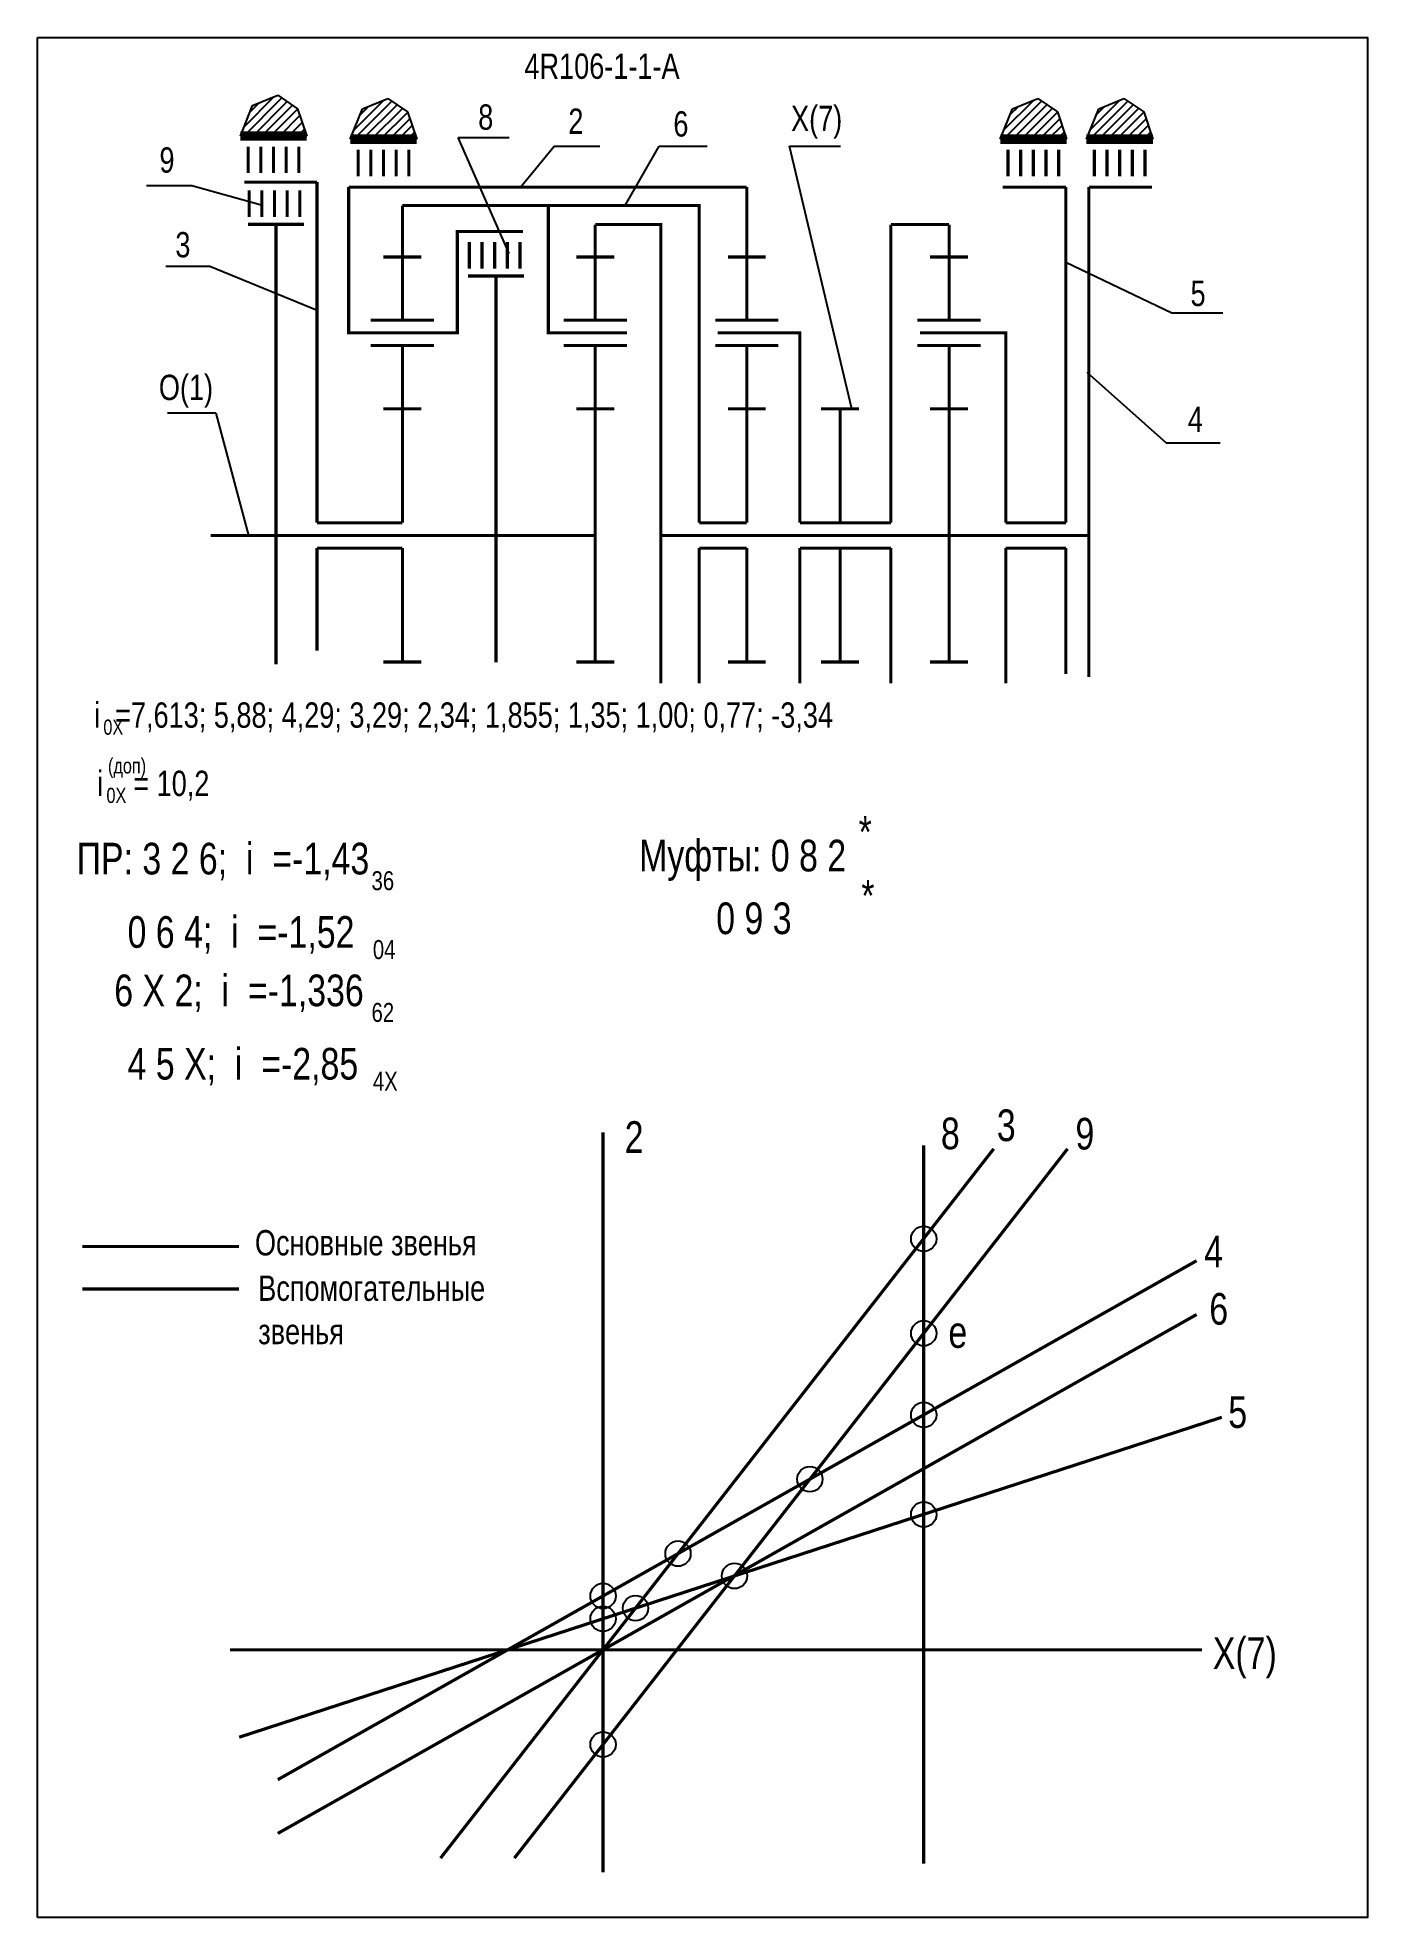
# Model space of a CAD drawing. Extents: x -352 to -142, y 153 to 450.
import ezdxf

# ---------------------------------------------------------------- set-up
doc = ezdxf.new("R2010")
doc.units = 0
doc.header["$LTSCALE"] = 15
doc.linetypes.add('DASHED', pattern=[0.75, 0.5, -0.25])
doc.layers.add('DIM', color=92, linetype='CONTINUOUS')
doc.layers.add('MAIN', color=5, linetype='CONTINUOUS')
doc.styles.add('AMK', font='amk.shx', dxfattribs={"width": 0.8})

msp = doc.modelspace()

# ---------------------------------------------------------------- hatches: boundary and pattern name
at = {"layer": 'DIM'}
h = msp.add_hatch(dxfattribs=at)
h.set_pattern_fill('_USER', color=0, angle=45, style=0, pattern_type=0)
h.set_pattern_definition([(45, (-68.1733, 8.6099), (-0.7071068, 0.7071068), [])])
h.paths.add_polyline_path([(-318.47, 439.13), (-320.41, 434.31), (-309.92, 434.31), (-311.37, 438.63), (-314.48, 440.75)])
h = msp.add_hatch(dxfattribs=at)
h.set_pattern_fill('_USER', color=0, angle=45, style=0, pattern_type=0)
h.set_pattern_definition([(45, (-50.8095, 8.1072), (-0.7071068, 0.7071068), [])])
h.paths.add_polyline_path([(-301.11, 438.63), (-303.05, 433.81), (-292.55, 433.81), (-294, 438.13), (-297.12, 440.24)])
h = msp.add_hatch(dxfattribs=at)
h.set_pattern_fill('_USER', color=0, angle=45, style=0, pattern_type=0)
h.set_pattern_definition([(45, (51.8178, 8.1072), (-0.7071068, 0.7071068), [])])
h.paths.add_polyline_path([(-198.48, 438.63), (-200.42, 433.81), (-189.93, 433.81), (-191.37, 438.13), (-194.49, 440.24)])
h = msp.add_hatch(dxfattribs=at)
h.set_pattern_fill('_USER', color=0, angle=45, style=0, pattern_type=0)
h.set_pattern_definition([(45, (65.4422, 8.1072), (-0.7071068, 0.7071068), [])])
h.paths.add_polyline_path([(-184.85, 438.63), (-186.8, 433.81), (-176.3, 433.81), (-177.75, 438.13), (-180.87, 440.24)])

# ---------------------------------------------------------------- linework, layer by layer
at = {"layer": 'DIM', "color": 0}
for p, q in [((-318.47, 439.13), (-314.48, 440.75)), ((-314.48, 440.75), (-311.37, 438.63)), ((-301.11, 438.63), (-297.12, 440.24)), ((-297.12, 440.24), (-294, 438.13)), ((-198.48, 438.63), (-194.49, 440.24)), ((-194.49, 440.24), (-191.37, 438.13)), ((-184.85, 438.63), (-180.87, 440.24)), ((-180.87, 440.24), (-177.75, 438.13)), ((-320.41, 434.31), (-318.47, 439.13)), ((-311.37, 438.63), (-309.92, 434.31)), ((-303.05, 433.81), (-301.11, 438.63)), ((-294, 438.13), (-292.55, 433.81)), ((-200.42, 433.81), (-198.48, 438.63)), ((-191.37, 438.13), (-189.93, 433.81)), ((-186.8, 433.81), (-184.85, 438.63)), ((-177.75, 438.13), (-176.3, 433.81)), ((-277.98, 415.75), (-286.04, 434.06)), ((-286.04, 434.06), (-277.98, 434.06)), ((-276.19, 426.24), (-270.83, 432.72)), ((-270.83, 432.72), (-263.67, 432.72)), ((-259.64, 423.33), (-254.27, 432.72)), ((-254.27, 432.72), (-246.67, 432.72)), ((-223.85, 391.21), (-233.7, 432.72)), ((-233.7, 432.72), (-225.64, 432.72)), ((-328.09, 426.47), (-335.25, 426.47)), ((-316.9, 423.34), (-328.09, 426.47)), ((-325.25, 413.7), (-332.2, 413.7)), ((-308.3, 406.75), (-325.25, 413.7)), ((-190.04, 414.41), (-173.3, 406.37)), ((-173.3, 406.37), (-165.25, 406.37)), ((-186.72, 396.99), (-174.2, 385.82)), ((-324.3, 390.53), (-331.9, 390.53)), ((-324.3, 390.53), (-319.14, 371.21)), ((-174.2, 385.82), (-165.7, 385.82))]:
    msp.add_line(p, q, dxfattribs=at)
at = {"layer": 'DIM', "color": 0, "const_width": 0.5}
for points in [[(-308.3, 427.03), (-319.81, 427.03)], [(-308.3, 373.21), (-308.3, 427.03)], [(-299.42, 403.21), (-303.3, 403.21), (-303.3, 426.24)], [(-303.3, 426.24), (-240.43, 426.24)], [(-190.04, 426.24), (-200.05, 426.24)], [(-190.04, 373.21), (-190.04, 426.24)], [(-186.42, 371.21), (-186.42, 426.24)], [(-176.42, 426.24), (-186.42, 426.24)], [(-294.82, 423.33), (-271.78, 423.33)], [(-268.98, 403.21), (-271.78, 403.21), (-271.78, 423.33)], [(-271.78, 423.33), (-247.95, 423.33), (-247.95, 373.21)], [(-314.78, 420.35), (-314.78, 350.86)], [(-289.82, 403.21), (-286.15, 403.21), (-286.15, 419.22), (-275.77, 419.22)], [(-264.38, 420.33), (-254, 420.33), (-254, 347.84)], [(-217.68, 420.33), (-208.48, 420.33)], [(-217.68, 373.21), (-217.68, 420.33)], [(-280.03, 412.21), (-280.03, 371.21)], [(-235.43, 403.21), (-232.06, 403.21), (-232.06, 373.21)], [(-203.48, 403.21), (-199.53, 403.21), (-199.53, 373.21)], [(-264.38, 371.21), (-325.11, 371.21)], [(-294.82, 373.21), (-308.3, 373.21)], [(-280.03, 371.21), (-280.03, 351.16)], [(-186.42, 371.21), (-254, 371.21)], [(-240.43, 373.21), (-247.95, 373.21)], [(-217.68, 373.21), (-232.06, 373.21)], [(-190.04, 373.21), (-199.53, 373.21)], [(-186.42, 348.85), (-186.42, 371.21)], [(-294.82, 369.21), (-308.3, 369.21)], [(-308.3, 369.21), (-308.3, 353.02)], [(-247.95, 369.21), (-247.95, 347.84)], [(-240.43, 369.21), (-247.95, 369.21)], [(-232.06, 369.21), (-232.06, 347.84)], [(-217.68, 369.21), (-232.06, 369.21)], [(-217.68, 347.84), (-217.68, 369.21)], [(-190.04, 369.21), (-199.53, 369.21)], [(-199.53, 369.21), (-199.53, 347.84)], [(-190.04, 349.31), (-190.04, 369.21)], [(-263.14, 276.9), (-263.14, 159.98)], [(-201.44, 274.3), (-288.8, 162.23)], [(-189.78, 274.3), (-277.14, 162.23)], [(-212.5, 274.87), (-212.5, 161.35)], [(-345.35, 258.86), (-320.63, 258.86)], [(-314.5, 174.63), (-169.4, 256.62)], [(-320.61, 181.33), (-165.42, 231.89)], [(-322.07, 195.15), (-168.55, 195.15)]]:
    msp.add_lwpolyline(points, dxfattribs=at)
at = {"layer": 'DIM', "color": 0, "linetype": 'DASHED'}
msp.add_lwpolyline([(-345.35, 252.15, 0.5, 0.5, 0), (-320.63, 252.15, 0.5, 0.5, 0)], format="xyseb", dxfattribs=at)
at = {"layer": 'DIM', "color": 0, "linetype": 'DASHED', "const_width": 0.5}
msp.add_lwpolyline([(-314.5, 166.13), (-169.4, 248.12)], dxfattribs=at)
at = {"layer": 'DIM', "color": 0}
for centre in [(-212.5, 260.08), (-212.5, 245.15), (-212.5, 232.26), (-230.48, 222.1), (-212.5, 216.53), (-251.3, 210.34), (-242.39, 206.81), (-263.14, 203.65), (-263.14, 200.05), (-258.01, 201.72), (-263.14, 180.19)]:
    msp.add_circle(centre, 2, dxfattribs=at)
at = {"layer": 'MAIN'}
for points in [[(-352.43, 152.87), (-352.43, 449.87)], [(-352.43, 449.87), (-142.43, 449.87), (-142.43, 152.87), (-352.43, 152.87)]]:
    msp.add_lwpolyline(points, dxfattribs=at)
at = {"layer": 'MAIN', "color": 0}
for points, const_width in [([(-320.41, 434.31), (-309.92, 434.31)], 1.5), ([(-303.05, 433.81), (-292.55, 433.81)], 1.5), ([(-200.42, 433.81), (-189.93, 433.81)], 1.5), ([(-186.8, 433.81), (-176.3, 433.81)], 1.5), ([(-311.18, 432.66), (-311.18, 428.46)], 0.5), ([(-293.82, 432.16), (-293.82, 427.96)], 0.5), ([(-191.19, 432.16), (-191.19, 427.96)], 0.5), ([(-177.56, 432.16), (-177.56, 427.96)], 0.5), ([(-311.01, 425.72), (-311.01, 421.52)], 0.5), ([(-240.43, 415.21), (-240.43, 426.24)], 0.5), ([(-294.82, 415.21), (-294.82, 423.33)], 0.5), ([(-319.2, 420.35), (-310.36, 420.35)], 0.5), ([(-264.38, 415.21), (-264.38, 420.33)], 0.5), ([(-208.48, 405.21), (-208.48, 420.33)], 0.5), ([(-276.26, 417.58), (-276.26, 413.38)], 0.5), ([(-294.82, 415.21), (-297.82, 415.21)], 0.5), ([(-294.82, 405.21), (-294.82, 415.21)], 0.5), ([(-294.82, 415.21), (-291.82, 415.21)], 0.5), ([(-264.38, 415.21), (-267.38, 415.21)], 0.5), ([(-264.38, 415.21), (-261.38, 415.21)], 0.5), ([(-264.38, 405.21), (-264.38, 415.21)], 0.5), ([(-240.43, 415.21), (-243.43, 415.21)], 0.5), ([(-240.43, 405.21), (-240.43, 415.21)], 0.5), ([(-240.43, 415.21), (-237.43, 415.21)], 0.5), ([(-208.48, 415.21), (-211.48, 415.21)], 0.5), ([(-208.48, 415.21), (-205.48, 415.21)], 0.5), ([(-284.45, 412.21), (-275.61, 412.21)], 0.5), ([(-294.82, 401.21), (-299.82, 401.21)], 0.5), ([(-289.82, 403.21), (-299.42, 403.21)], 0.5), ([(-294.82, 391.21), (-294.82, 401.21), (-289.82, 401.21)], 0.5), ([(-264.38, 401.21), (-269.38, 401.21)], 0.5), ([(-259.38, 403.21), (-268.98, 403.21)], 0.5), ([(-264.38, 391.21), (-264.38, 401.21), (-259.38, 401.21)], 0.5), ([(-240.43, 401.21), (-245.43, 401.21)], 0.5), ([(-235.43, 403.21), (-245.03, 403.21)], 0.5), ([(-240.43, 391.21), (-240.43, 401.21), (-235.43, 401.21)], 0.5), ([(-208.48, 401.21), (-213.48, 401.21)], 0.5), ([(-203.48, 403.21), (-213.08, 403.21)], 0.5), ([(-208.48, 391.21), (-208.48, 401.21), (-203.48, 401.21)], 0.5), ([(-294.82, 391.21), (-297.82, 391.21)], 0.5), ([(-294.82, 373.21), (-294.82, 391.21)], 0.5), ([(-294.82, 391.21), (-291.82, 391.21)], 0.5), ([(-264.38, 391.21), (-267.38, 391.21)], 0.5), ([(-264.38, 391.21), (-261.38, 391.21)], 0.5), ([(-264.38, 371.21), (-264.38, 391.21)], 0.5), ([(-240.43, 391.21), (-243.43, 391.21)], 0.5), ([(-240.43, 373.21), (-240.43, 391.21)], 0.5), ([(-240.43, 391.21), (-237.43, 391.21)], 0.5), ([(-225.7, 391.21), (-228.7, 391.21)], 0.5), ([(-225.7, 391.21), (-222.7, 391.21)], 0.5), ([(-225.7, 373.21), (-225.7, 391.21)], 0.5), ([(-208.48, 391.21), (-211.48, 391.21)], 0.5), ([(-208.48, 371.21), (-208.48, 391.21)], 0.5), ([(-208.48, 391.21), (-205.48, 391.21)], 0.5), ([(-264.38, 371.21), (-264.38, 351.21)], 0.5), ([(-208.48, 371.21), (-208.48, 351.21)], 0.5), ([(-294.82, 369.21), (-294.82, 351.21)], 0.5), ([(-240.43, 369.21), (-240.43, 351.21)], 0.5), ([(-225.7, 369.21), (-225.7, 351.21)], 0.5), ([(-294.82, 351.21), (-297.82, 351.21)], 0.5), ([(-294.82, 351.21), (-291.82, 351.21)], 0.5), ([(-264.38, 351.21), (-267.38, 351.21)], 0.5), ([(-264.38, 351.21), (-261.38, 351.21)], 0.5), ([(-240.43, 351.21), (-243.43, 351.21)], 0.5), ([(-240.43, 351.21), (-237.43, 351.21)], 0.5), ([(-225.7, 351.21), (-228.7, 351.21)], 0.5), ([(-225.7, 351.21), (-222.7, 351.21)], 0.5), ([(-208.48, 351.21), (-211.48, 351.21)], 0.5), ([(-208.48, 351.21), (-205.48, 351.21)], 0.5)]:
    msp.add_lwpolyline(points, dxfattribs=dict(at, const_width=const_width))
for points in [[(-319.18, 432.66, 0.5, 0.5, 0), (-319.18, 428.46, 0.5, 0.5, 0)], [(-317.18, 432.66, 0.5, 0.5, 0), (-317.18, 428.46, 0.5, 0.5, 0)], [(-315.18, 432.66, 0.5, 0.5, 0), (-315.18, 428.46, 0.5, 0.5, 0)], [(-313.18, 432.66, 0.5, 0.5, 0), (-313.18, 428.46, 0.5, 0.5, 0)], [(-301.82, 432.16, 0.5, 0.5, 0), (-301.82, 427.96, 0.5, 0.5, 0)], [(-299.82, 432.16, 0.5, 0.5, 0), (-299.82, 427.96, 0.5, 0.5, 0)], [(-297.82, 432.16, 0.5, 0.5, 0), (-297.82, 427.96, 0.5, 0.5, 0)], [(-295.82, 432.16, 0.5, 0.5, 0), (-295.82, 427.96, 0.5, 0.5, 0)], [(-199.19, 432.16, 0.5, 0.5, 0), (-199.19, 427.96, 0.5, 0.5, 0)], [(-197.19, 432.16, 0.5, 0.5, 0), (-197.19, 427.96, 0.5, 0.5, 0)], [(-195.19, 432.16, 0.5, 0.5, 0), (-195.19, 427.96, 0.5, 0.5, 0)], [(-193.19, 432.16, 0.5, 0.5, 0), (-193.19, 427.96, 0.5, 0.5, 0)], [(-185.56, 432.16, 0.5, 0.5, 0), (-185.56, 427.96, 0.5, 0.5, 0)], [(-183.56, 432.16, 0.5, 0.5, 0), (-183.56, 427.96, 0.5, 0.5, 0)], [(-181.56, 432.16, 0.5, 0.5, 0), (-181.56, 427.96, 0.5, 0.5, 0)], [(-179.56, 432.16, 0.5, 0.5, 0), (-179.56, 427.96, 0.5, 0.5, 0)], [(-319.01, 425.72, 0.5, 0.5, 0), (-319.01, 421.52, 0.5, 0.5, 0)], [(-317.01, 425.72, 0.5, 0.5, 0), (-317.01, 421.52, 0.5, 0.5, 0)], [(-315.01, 425.72, 0.5, 0.5, 0), (-315.01, 421.52, 0.5, 0.5, 0)], [(-313.01, 425.72, 0.5, 0.5, 0), (-313.01, 421.52, 0.5, 0.5, 0)], [(-284.26, 417.58, 0.5, 0.5, 0), (-284.26, 413.38, 0.5, 0.5, 0)], [(-282.26, 417.58, 0.5, 0.5, 0), (-282.26, 413.38, 0.5, 0.5, 0)], [(-280.26, 417.58, 0.5, 0.5, 0), (-280.26, 413.38, 0.5, 0.5, 0)], [(-278.26, 417.58, 0.5, 0.5, 0), (-278.26, 413.38, 0.5, 0.5, 0)], [(-289.82, 405.21, 0.5, 0.5, 0), (-299.82, 405.21, 0.5, 0.5, 0)], [(-259.38, 405.21, 0.5, 0.5, 0), (-269.38, 405.21, 0.5, 0.5, 0)], [(-235.43, 405.21, 0.5, 0.5, 0), (-245.43, 405.21, 0.5, 0.5, 0)], [(-203.48, 405.21, 0.5, 0.5, 0), (-213.48, 405.21, 0.5, 0.5, 0)]]:
    msp.add_lwpolyline(points, format="xyseb", dxfattribs=at)

# ---------------------------------------------------------------- texts
at = {"layer": 'DIM', "color": 0, "style": 'AMK', "width": 0.8}
for s, height, p in [('4R106-1-1-A', 4, (-275.55, 443.35)), ('8', 4, (-282.85, 435.31)), ('2', 4, (-268.62, 434.66)), ('6', 4, (-252.03, 434.23)), ('X(7)', 4, (-233.45, 435.09)), ('9', 4, (-333.19, 428.53)), ('3', 4, (-330.68, 415.15)), ('5', 4, (-170.36, 407.45)), ('O(1)', 4, (-333.28, 392.6)), ('4', 4, (-170.78, 387.57)), ('i  =7,613; 5,88; 4,29; 3,29; 2,34; 1,855; 1,35; 1,00; 0,77; -3,34', 4, (-343.52, 340.83)), ('0X', 2.4, (-342.05, 339.72)), ('(доп)', 2.4, (-341.32, 333.61)), ('i    = 10,2', 4, (-343.03, 330.04)), ('0X', 2.4, (-341.56, 328.94)), ('*', 5, (-222.78, 321.86)), (' ПР: 3 2 6;  i  =-1,43', 5, (-347.76, 317.65)), ('Муфты: 0 8 2', 5, (-257.44, 318.13)), ('36', 3, (-299.7, 315.16)), ('*', 5, (-222.35, 311.79)), ('       0 9 3', 5, (-255.67, 308.22)), ('    0 6 4;  i  =-1,52', 5, (-344.17, 306.06)), ('04', 3, (-299.49, 304.28)), ('     6 X 2;  i  =-1,336', 5, (-347.76, 296.83)), ('62', 3, (-299.7, 294.35)), ('    4 5 X;  i  =-2,85', 5, (-344.17, 285.24)), ('4X', 3, (-299.49, 283.47)), ('8', 5, (-209.78, 274.23)), ('3', 5, (-200.95, 275.52)), ('9', 5, (-188.53, 274.19)), ('2', 5, (-259.72, 273.66)), ('Основные звенья', 4, (-318.11, 257.46)), ('4', 5, (-168.21, 255.56)), ('Вспомогательные ', 4, (-317.59, 250.28)), ('6', 5, (-167.4, 246.52)), ('звенья', 4, (-317.59, 243.43)), ('e', 5, (-208.6, 242.85)), ('5', 5, (-164.4, 230.2)), ('X(7)', 5, (-166.84, 192.12))]:
    msp.add_text(s, height=height, dxfattribs=at).set_placement(p)

doc.saveas('drawing.dxf')
